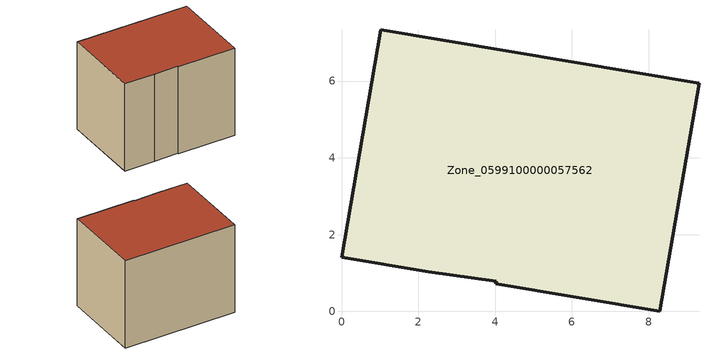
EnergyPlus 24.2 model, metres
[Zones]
Zone_0599100000057562
 floor ground (C_G): 4.02,0.73 4.03,0.79 2.26,1.03 0,1.41 1.02,7.34 9.31,5.94 8.29,0 z0
 wall outside (C_F): 2.26,1.03 4.03,0.79 4.02,0.73 8.29,0 9.31,5.94 1.02,7.34 0,1.41 2.26,1.03 z0:6.72
 roof outside (C_R): 4.03,0.79 4.02,0.73 8.29,0 9.31,5.94 1.02,7.34 0,1.41 2.26,1.03 z6.72
[BUILDING]
Pand.0599100000057562: North Axis=0; Terrain=City; Loads Convergence Tolerance Value=0.04; Temperature Convergence Tolerance Value=0.4; Solar Distribution=FullExterior; Maximum Number of Warmup Days=25; Minimum Number of Warmup Days=1
[Site:Location]
Rotterdam.The.Hague.AP_ZH_NLD Design_Conditions: Latitude=51.96; Longitude=4.45; Time Zone=1; Elevation=-4.5
[SITE:GROUNDTEMPERATURE:BUILDINGSURFACE]
18, 18, 18, 18, 18, 18, 18, 18, 18, 18, 18, 18
[MATERIAL] Thermal Absorptance=0.9; Solar Absorptance=0.7; Visible Absorptance=0.7
Name | Roughness | Thickness | Conductivity | Density | Specific Heat
G.TC.1946-1964 | MediumSmooth | 0.15 | 1 | 540 | 1210
F.TC.1946-1964 | Rough | 0.3 | 0.857143 | 1920 | 840
R.TC.1946-1964 | MediumRough | 0.2 | 0.235294 | 1500 | 1000
[CONSTRUCTION]
C_G: G.TC.1946-1964
C_F: F.TC.1946-1964
C_R: R.TC.1946-1964
[ZONE]
Zone_0599100000057562: Type=1; Multiplier=1; Ceiling Height=Autocalculate; Volume=Autocalculate; Floor Area=autocalculate; Part of Total Floor Area=Yes
[ZONEINFILTRATION:DESIGNFLOWRATE]
Infil_Zone_0599100000057562: Zone or ZoneList or Space or SpaceList=Zone_0599100000057562; Schedule=AlwaysOn; Design Flow Rate Calculation Method=Flow/Area; Flow Rate per Floor Area=0.003; Constant Term Coefficient=1; Temperature Term Coefficient=0; Velocity Term Coefficient=0; Velocity Squared Term Coefficient=0
[HVACTEMPLATE:ZONE:IDEALLOADSAIRSYSTEM]
Zone_0599100000057562: Maximum Heating Supply Air Temperature=50; Minimum Cooling Supply Air Temperature=13; Maximum Heating Supply Air Humidity Ratio=0.0156; Minimum Cooling Supply Air Humidity Ratio=0.0077; Heating Limit=NoLimit; Cooling Limit=NoLimit; Dehumidification Control Type=ConstantSensibleHeatRatio; Cooling Sensible Heat Ratio=0.7; Dehumidification Setpoint=60; Humidification Control Type=None; Humidification Setpoint=30; Outdoor Air Method=None; Outdoor Air Flow Rate per Person=0.00944; Outdoor Air Flow Rate per Zone Floor Area=0; Outdoor Air Flow Rate per Zone=0; Demand Controlled Ventilation Type=None; Outdoor Air Economizer Type=NoEconomizer; Heat Recovery Type=None; Sensible Heat Recovery Effectiveness=0.7; Latent Heat Recovery Effectiveness=0.65
[ZONECONTROL:THERMOSTAT]
ThermostatControl_Zone_0599100000057562: Zone or ZoneList=Zone_0599100000057562; Control Type Schedule=DualSetpointControlType; Control 1=Thermostat_Zone_0599100000057562; Temperature Difference Between Cutout And Setpoint=0
[THERMOSTATSETPOINT:DUALSETPOINT]
Thermostat_Zone_0599100000057562: Heating Setpoint Temperature Schedule=HeatingSetpoint_Zone_0599100000057562; Cooling Setpoint Temperature Schedule=CoolingSetpoint_Zone_0599100000057562
[SCHEDULE:COMPACT]
HeatingSetpoint_Zone_0599100000057562: Through: 12/31, For: AllDays, Until: 24:00, 21
CoolingSetpoint_Zone_0599100000057562: Through: 12/31, For: AllDays, Until: 24:00, 24
DualSetpointControlType: Through: 12/31, For: AllDays, Until: 24:00, 4
AlwaysOn: Through: 12/31, For: AllDays, Until: 24:00, 1
